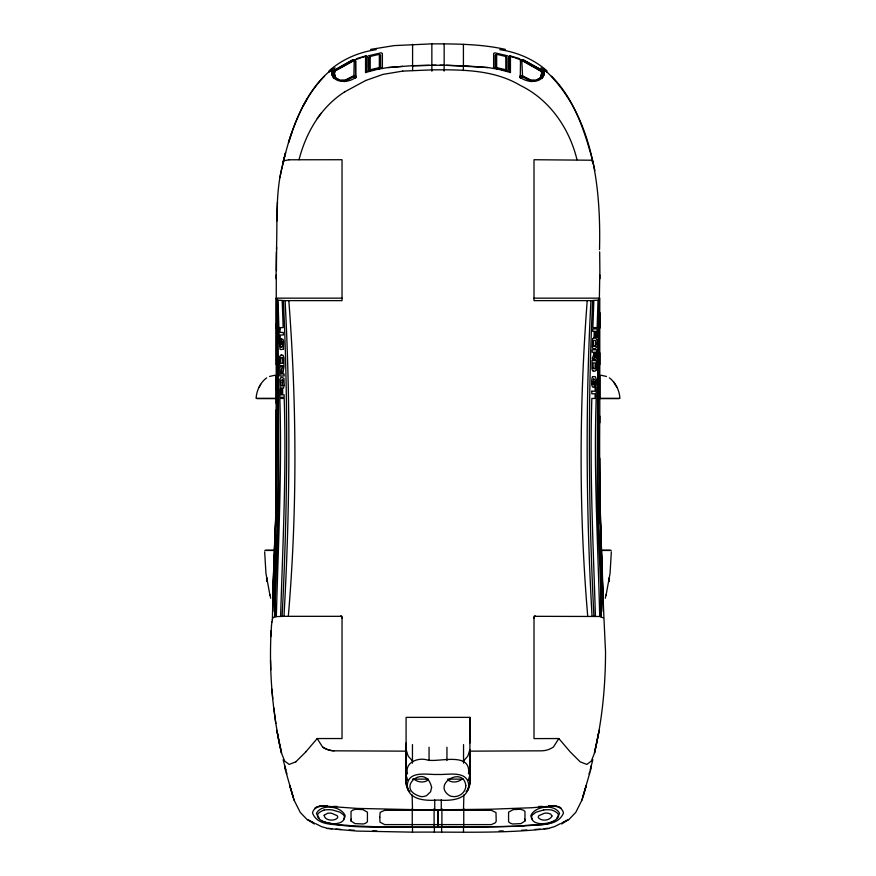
<?xml version="1.0" encoding="UTF-8"?>
<svg xmlns="http://www.w3.org/2000/svg" width="876" height="876" viewBox="0 0 876 876"><rect width="100%" height="100%" fill="white"/><g stroke="black" fill="none" stroke-linecap="round" stroke-linejoin="round"><path stroke-width="1.31" d="M276.203 364.679L276.279 274.856M276.203 458.192L275.71 515.657L274.385 549L275.327 534.163M276.203 389.59L276.258 298.158L342.034 298.158M276.258 298.158L277.44 300.107L278.294 353.083L278.798 483.07L278.371 519.271L275.086 604.243L275.327 616.627L280.594 616.463C282.871 543.81 286.463 471.189 284.207 398.449L279.827 398.449C282.039 471.189 278.305 543.821 276.323 616.485L272.907 617.471L271.878 622.015M355.755 77.975L355.733 61.002L354.309 59.94L352.634 60.017L333.373 70.89L332.541 74.263L333.34 77.701M380.6 68.558L380.6 54.914L379.341 54.301L370.198 56.458L368.938 57.663L368.938 70.058L380.6 67.31M549.055 828.466C503.777 833.853 458.017 831.718 412.508 832.156L412.508 827.36C382.341 825.86 350.663 829.933 321.503 821.13M366.453 68.12L366.442 56.13L365.566 55.944L365.555 72.489L377.917 69.171L388.035 67.529L412.629 65.656L435.93 65.24M412.508 808.953L412.508 809.621L434.737 809.862L491.108 809.205L532.039 807.727L554.267 805.887L559.03 806.687L561.428 808.373M412.585 66.653L412.596 44.556M431.879 65.273L431.879 71.12M431.857 65.01L431.857 43.855C456.44 43.855 481.296 44.019 505.397 49.395M412.508 827.36L434.376 827.415L434.376 832.2M434.737 809.194L434.737 809.862L434.737 799.766M441.263 809.435L441.263 799.766M444.121 71.12L444.132 65.131L487.965 67.529L498.083 69.171L510.445 72.489L510.434 55.944L509.558 56.13L509.558 68.12M463.382 70.54L463.382 65.656L487.965 67.594M463.415 44.61L463.415 66.653M409.913 791.586L408.183 789.692L406.092 782.728L406.092 717.367L469.908 717.367L469.908 782.728L467.817 789.692L466.087 791.586M469.908 750.349L470.27 783.396L468.2 789.944M493.626 68.514L493.626 53.48L494.885 52.801L507.708 55.834L508.967 57.115L508.967 69.237M495.4 54.914L495.4 67.31L507.073 70.058L507.073 57.663L505.813 56.458L496.659 54.301L495.4 54.914L495.4 68.558M496.659 69.149L496.659 54.301M505.813 70.069L505.813 56.458M508.967 57.115L508.967 71.284L493.626 67.66M599.797 416.133C598.921 494.743 601.692 573.342 605.535 651.678C605.491 683.083 602.743 714.619 596.151 745.356M599.797 398.449L599.797 376.012M603.137 617.799L599.721 616.485L534.01 616.321L534.01 738.599L558.833 738.545L570.309 751.991L580.175 761.824L586.843 764.43L591.311 761.08L594.563 753.01L599.206 730.365M280.857 382.462L281.054 380.151L282.554 379.932M548.584 805.57C553.993 805.843 562.37 806.38 563.487 813.048C557.158 828.159 535.992 823.604 522.808 825.805C485.983 827.765 449.092 826.856 412.246 827.053L412.246 808.625M434.102 827.075L434.102 808.614M441.898 808.614L441.898 827.075M463.754 808.625L463.754 827.053M520.245 77.975L520.508 60.794L521.811 59.809L523.366 59.875L542.463 70.638L543.219 73.912L542.156 78.49M603.203 611.393L601.352 546.679M276.378 476.883L275.655 526.268M288.478 142.558C297.172 115.599 309.14 87.469 331.829 69.39C329.584 83.669 348.67 83.987 356.368 76.792L354.692 78.139M599.721 616.485C597.947 543.81 593.665 471.2 596.217 398.449L591.837 398.449C589.581 471.189 593.172 543.81 595.45 616.463M596.479 353.094L596.337 358.645M599.753 274.856L598.516 353.072L598.253 483.081L598.691 519.271L601.473 584.412L601.33 616.671M264.661 551.847L265.954 573.353L269.918 595.089M273.805 567.736L274.538 549M272.721 604.67L275.787 519.271L276.236 376.012L276.203 403.332M595.691 342.231C596.523 339.034 592.22 340.195 593.468 342.866M599.622 319.565L599.71 312.841L599.578 314.046M283.824 160.724C275.075 189.249 277.55 220.018 276.477 249.583M280.594 616.463L282.105 616.386C287.525 511.223 288.314 405.796 283.408 300.577L277.44 300.107M599.009 300.019L597.75 353.083L597.246 483.081L597.673 519.271L600.629 584.412L600.706 616.627M593.435 344.049L593.676 346.173M276.915 220.949L277.473 202.214M282.105 616.386L283.977 616.343C289.945 511.234 290.646 405.796 285.094 300.632L283.408 300.577M596.49 353.05L596.567 349.732L592.187 349.732L592.11 352.196L593.238 352.196C595.516 355.579 590.106 358.689 593.151 359.587A2.212 0.909 -89.5 0 0 593.282 359.543L593.37 359.478M598.012 300.391L597.158 327.602L592.877 327.602L593.851 300.435L598.604 300.107M273.728 567.418L272.797 611.393M595.647 344.148L595.362 346.097M273.104 584.511L274.429 549.668M509.843 72.511L509.558 56.13L514.004 57.498M273.75 569.028L272.743 602.918L272.885 600.312M275.491 530.385L275.152 534.163M275.042 534.185L275.743 519.271M282.335 367.975L282.28 367.559A1.467 0.602 89.4 0 0 282.214 367.23L281.7 366.551A6.001 2.464 89.4 0 0 281.481 366.507L281.437 366.496A14.213 5.803 89.7 0 0 281.152 366.475L280.649 366.507A5.475 2.234 89.5 0 0 280.342 366.606L280.035 366.891M282.346 367.832L282.598 366.825M543.865 75.664L544.171 69.39C593.096 114.285 601.035 186.632 599.523 249.583M593.851 300.435L592.636 300.577C587.73 405.796 588.519 511.223 593.928 616.386M270.772 636.611L271.494 625.716M271.122 630.6C269.107 668.99 272.009 707.72 279.849 745.356M280.32 341.848L280.32 343.896M592.636 300.577L590.95 300.632C585.398 405.796 586.099 511.234 592.056 616.343M279.641 357.211L279.619 357.43A4.599 1.861 89.5 0 0 279.619 357.857L279.674 365.653L283.999 365.653L283.89 357.923A6.044 2.464 89.4 0 0 283.835 357.43L283.079 355.327A6.471 2.65 89.7 0 0 282.871 355.218L281.656 355.065M524.965 821.031L524.965 811.439L523.29 810.125L520.355 809.282L513.226 809.61L508.573 812.162L508.573 821.798L510.248 823.122L512.537 823.987L521.001 823.604L524.965 821.031L524.735 819.104M283.977 616.343L288.314 616.321C297.249 511.365 296.822 405.621 288.828 300.632M593.742 358.229L593.556 359.226M256.12 398.087C256.613 390.4 260.391 382.473 266.632 377.874M279.641 357.156L280.517 355.229A7.117 2.913 89.3 0 1 280.725 355.141L281.043 355.087A29.675 12.111 -90 0 1 281.382 355.076L281.59 355.065M587.216 300.632C579.222 405.621 578.784 511.365 587.73 616.321M351.035 821.031L351.035 811.439L352.71 810.125L355.645 809.282L362.774 809.61L367.427 812.162L367.427 821.798L365.752 823.122L363.463 823.987L354.999 823.604L351.035 821.031L351.265 819.104M271.45 625.716L271.932 622.015M468.485 773.88C471.627 750.568 436.96 763.259 426.612 759.788C417.6 757.379 404.471 762.646 407.526 773.88M606.082 595.089L610.057 573.353L611.338 551.847M608.7 581.828L609.444 577.591L608.743 581.62M279.378 339.932L279.269 340.72A6.132 2.475 88.5 0 0 279.236 341.333L280.09 349.283A5.19 2.124 88.6 0 0 280.298 349.415L280.561 349.502A9.669 3.953 88.5 0 0 280.78 349.546M279.904 177.664C287.306 141.518 298.092 103.269 324.503 76.19M280.769 358.032L280.725 363.244L282.839 363.244M599.009 731.132L594.443 753.196M592.603 338.99L592.307 347.257A1.807 0.745 -88.3 0 0 592.526 348.1C598.166 352.043 599.085 337.512 594.311 337.775M542.66 77.701L543.438 72.073L540.82 69.489L523.366 60.017L520.53 60.258L520.267 61.002M595.111 749.878L595.888 746.56M591.355 765.449L590.829 767.475M605.305 598.22L606.225 594.53M594.454 752.517L594.859 750.984M590.796 767.617L592.855 759.711M591.3 767.573L581.949 800.073L575.751 812.413L568.842 819.607L561.932 823.024L567.944 819.859L561.625 824.009M590.106 770.157L590.621 768.241M589.077 773.979L589.592 772.085M279.378 339.921L280.211 339.001M282.718 163.122L285.587 152.687L282.893 163.111M272.359 619.595L272.764 604.67M596.315 358.711L595.549 359.675M582.967 796.678L586.285 785.411L581.949 800.073M283.463 348.823L283.583 341.958A8.311 3.362 88.3 0 0 283.485 340.983L283.047 339.395L281.623 338.957M592.691 338.727L594.202 337.786M280.791 357.955L281.557 357.485A20.203 8.245 90 0 1 281.831 357.485A13.436 5.486 89.9 0 1 282.061 357.496L282.346 357.55M469.908 749.615L467.817 756.108L463.492 761.058M468.233 780.407L469.908 775.216M288.576 142.481L291.752 132.747M596.074 370.11L596.304 368.73A4.303 1.763 -89.4 0 0 596.326 368.347L596.414 360.551L592.023 360.551L591.946 368.281A5.661 2.792 -89.4 0 0 591.979 368.774A5.136 2.102 -89.4 0 0 592.023 369.398L592.866 370.953A7.709 3.165 -89.5 0 0 593.162 371.052L593.26 371.074M540.711 70.189L522.589 60.564L521.822 61.145L522.556 76.3L530.922 80.373L535.816 80.428L540.262 77.997L541.554 73.628L541.412 71.033L541.795 73.431L540.492 77.833L536.002 80.307L530.987 80.263L521.888 75.544M596.03 370.22L595.417 370.942A8.037 3.296 -89.1 0 1 594.979 371.085L594.892 371.106A30.89 12.669 -88.9 0 1 594.454 371.139L593.687 371.128A22.458 9.209 -89.2 0 1 593.37 371.095L593.359 371.095M558.833 738.545L553.446 746.998A21.232 21.232 0 0 1 541.905 750.82L470.27 751.159M280.002 366.935L279.948 367.033A2.004 0.821 89.4 0 0 279.794 367.493L279.772 367.613A1.347 0.558 89.4 0 0 279.718 367.953L279.772 375.979L284.109 376.001L284.087 374.008L282.981 374.008L283.474 369.004M522.063 61.484L522.72 60.937M259.23 387.126L260.709 384.389M533.802 618.117L535.094 615.708M303.052 106.16L307.52 98.2M595.001 384.728L595.198 381.202A13.206 5.431 -89.9 0 0 595.165 380.534L594.322 379.089A30.353 12.45 89.9 0 0 594.005 379.089L593.534 379.111M352.634 60.97L335.311 70.606L334.446 73.628L335.738 77.997L340.184 80.428L345.078 80.373L352.886 76.661L353.882 75.883L354.178 61.145L353.411 60.564L335.289 70.189M344.728 91.849C320.747 107.047 305.943 132.802 299.023 159.728M343.808 819.005L345.21 815.841C341.52 805.931 321.043 803.544 316.411 813.465L319.203 818.206M317.178 118.49L321.229 113.19M305.691 751.991L317.2 738.545L342.034 738.545L342.034 616.321L288.314 616.321M355.755 75.555L344.52 81.61M295.825 761.824L305.735 751.991M354.112 75.544L345.013 80.263L339.998 80.307L335.508 77.833L334.205 73.431L334.741 71.427M556.797 818.206L559.589 813.465C554.957 803.544 534.48 805.931 530.79 815.841L532.192 819.005M594.935 368.533L595.286 362.96L593.107 362.96L593.074 367.373A3.559 1.456 -89.4 0 0 593.085 367.745L593.096 367.843M329.08 70.803C342.231 59.261 358.963 52.089 376.253 49.669M462.353 778.808C458.531 782.377 452.147 783.21 447.866 780.001M594.892 368.577L594.782 368.632A5.497 2.256 -89 0 1 594.552 368.686L594.344 368.719A20.695 8.486 -89.4 0 1 594.048 368.719L593.37 368.566M329.08 72.106L335.059 67.824M314.572 808.373L316.97 806.687L321.733 805.887L357.069 808.406L412.508 809.621L412.114 794.926M282.729 366.683L284.01 366.573L283.605 368.993M333.931 71.602L354.353 60.367M428.134 780.001C423.853 783.21 417.469 782.377 413.658 778.808M595.231 346.195L593.742 346.217M344.695 91.849L365.675 80.515M463.886 794.926L463.492 809.621L463.492 808.953M352.897 77.208L355.525 75.303L355.492 60.794L354.189 59.809L352.634 59.875L333.537 70.638L332.781 73.912L333.844 78.49M560.432 823.604L554.563 826.615L549.438 828.083M283.78 160.724L289.168 159.782M365.631 80.515L382.976 74.394L402.752 71.098M554.497 821.13L549.044 823.385L542.562 824.579L518.931 826.298L434.376 827.415M382.385 67.66L367.033 71.284L367.033 57.115L368.292 55.834L381.126 52.801L382.385 53.48L382.385 68.514M295.858 761.824L289.157 764.43L284.689 761.08L281.437 753.01L279.006 742.322M360.89 57.849L355.842 59.59L356.499 58.659L365.566 55.944M595.034 357.244L595.406 352.196L594.333 352.196L594.311 356.893M269.567 376.45L275.064 375.213M362.007 57.498L366.442 56.13L366.157 72.511M593.413 379.122L592.833 383.973M324.021 810.103C302.943 817.834 338.892 830.634 344.235 818.961A17.038 7.61 3.3 0 0 343.348 814.713L340.019 812.216L332.289 809.95A12.417 5.3 4.7 0 0 324.01 810.081M592.964 376.691L592.723 376.757A4.457 1.829 -89.8 0 0 592.526 376.855L592.461 376.899A2.08 0.854 -89.7 0 0 592.253 377.14L591.738 380.206A31.054 15.79 -89.8 0 0 591.672 381.476L591.76 384.4M319.839 805.975L326.978 805.876M370.603 49.395L394.134 45.607L431.857 43.855M595.461 359.686L595.154 359.729A20.904 8.541 -89.3 0 1 594.738 359.718L593.939 359.204M543.711 809.95L535.981 812.216L532.641 814.713A17.038 7.61 -3.2 0 0 531.765 818.961C537.108 830.645 573.057 817.834 551.979 810.103A12.417 5.267 -4.7 0 0 543.711 809.961M280.254 338.99L280.659 341.41M593.019 376.68L594.246 376.625A37.865 15.538 -89.6 0 1 594.705 376.625L595.143 376.713A6.778 2.781 -89.9 0 1 595.362 376.79L596.249 379.199M544.073 828.74L548.091 828.247M388.035 67.594L402.719 66.346M599.753 323.594L599.71 312.841L599.71 328.434M365.555 72.489L366.464 72.401M594.881 357.266L594.903 357.266A7.293 2.978 -89.9 0 1 594.705 357.255L594.497 357.2M549.022 805.876L556.161 805.975M594.804 384.794C593.096 388.298 596.578 387.52 596.206 385.276A6.679 2.705 -89.8 0 0 596.227 384.663L596.304 382.987A36.595 14.881 -89.9 0 0 596.348 381.629L596.271 379.691M534.765 829.506L540.076 829.112M402.719 71.098L431.912 69.872M327.416 805.57C322.007 805.843 313.63 806.38 312.513 813.048C318.097 827.283 337.632 823.823 350.017 825.63C370.734 826.813 391.495 827.119 412.246 827.053M521.581 830.251L526.848 829.977M412.629 65.82L429.404 65.328M276.301 324.054L276.367 327.799M281.667 347.115L282.63 346.589L282.554 342.231M538.598 806.5L542.54 806.38M289.135 159.782L342.034 159.728L342.034 300.632L285.094 300.632M499.21 830.985L503.251 830.897M433.226 65.262L442.774 65.262M599.699 324.054L599.633 327.799M281.514 347.115L280.506 346.71L280.32 344.016M276.4 328.434L276.214 327.569M601.462 549L600.159 508.496L599.797 458.192M577.01 159.728C569.444 128.597 549.821 99.689 520.377 85.465C493.801 69.543 461.871 69.62 431.879 69.872L431.879 70.584M534.01 298.158L599.775 298.158L599.797 364.679M590.95 300.632L534.01 300.632L534.01 159.728L591.169 160.22L593.052 162.213L594.87 170.568M256.285 398.405L276.542 398.405M599.458 398.405L619.715 398.405M256.931 398.558L276.378 398.558M599.622 398.558L619.069 398.558M265.647 550.248L274.582 550.248M601.418 550.248L610.353 550.248M264.804 550.457L274.298 550.457M601.713 550.457L611.196 550.457M405.774 751.159L334.095 750.82A21.232 21.232 0 0 1 322.554 746.998L317.167 738.545M412.454 779.136L428.342 779.136M447.658 779.136L463.546 779.136M412.508 832.156L357.069 831.083L326.945 828.466M440.07 65.24L444.132 65.262M600.509 530.385L600.925 534.174M600.673 534.163L600.947 535.094M593.107 163.111L593.282 163.122C584.916 132.123 574.831 99.393 551.497 76.19M372.749 830.897L376.79 830.985M446.596 65.328L463.382 65.82M281.557 338.957L281.163 344.542L282.028 344.542L282.028 341.333M281.295 349.579L283.255 349.206A1.861 0.756 88.4 0 0 283.463 348.823M333.46 806.38L337.402 806.5M521.319 78.139L519.632 76.792C527.33 83.987 546.416 83.669 544.171 69.39M349.152 829.977L354.419 830.251M335.924 829.112L341.235 829.506M509.536 72.401L510.445 72.489M327.909 828.247L331.927 828.74M600.936 375.213L606.433 376.45M499.747 49.669C517.037 52.089 533.769 59.261 546.931 70.803M326.562 828.083L321.437 826.615L315.568 823.604M510.434 55.944L519.512 58.659L520.169 59.59L515.11 57.849M282.247 341.355L282.532 341.947M353.28 60.937L353.937 61.484M531.48 81.61L520.245 75.555M521.658 60.367L542.069 71.602M523.103 77.208L520.475 75.303M523.366 60.97L541.259 71.427M314.375 824.009L308.056 819.859L314.068 823.024L307.158 819.607L300.249 812.413L294.051 800.073L289.715 785.411L294.051 800.073M282.685 379.976L282.532 385.933A11.388 4.676 89.3 0 1 282.225 385.977L282.225 385.977A27.693 11.366 89.8 0 1 281.743 385.966L280.966 385.473L280.857 382.626M609.367 377.874C615.609 382.473 619.387 390.4 619.88 398.087M540.952 67.824L546.931 72.106M282.477 357.616L282.871 363.244M593.304 368.511L593.107 367.964M412.508 761.058L408.183 756.108L406.092 749.615M613.452 381.651L616.77 387.126M340.906 615.708L342.198 618.117M281.743 369.146L281.897 374.008L280.835 374.008L281.24 368.938A7.041 2.891 90 0 1 281.415 368.938M406.092 775.216L407.767 780.407M407.8 789.944L405.73 783.396L406.092 742.968M293.033 796.678L284.7 767.573M593.873 359.029L593.764 358.404M286.408 772.085L286.923 773.979M285.171 767.475L284.645 765.449M283.145 759.711L285.204 767.617M276.794 730.365L281.557 753.196M281.141 750.984L281.546 752.517M269.786 594.53L270.706 598.22M280.101 746.56L280.889 749.878M276.991 731.132L279.05 742.322M267.3 581.828L266.556 577.591L267.257 581.62M275.82 723.488L273.805 707.841M592.855 384.279L593.446 384.871L593.446 381.662L594.333 381.662C596.819 385.637 592.713 390.028 591.826 385.232A7.501 3.8 -89.9 0 1 591.771 384.422M271.867 689.149L272.754 698.73M603.115 600.312L603.257 602.918L602.25 569.028M600.257 519.271L600.958 534.185M600.794 535.083L601.243 544.368M331.829 69.39L332.135 75.664M601.473 550.019L602.195 567.736M282.192 300.435L283.167 327.602L278.886 327.602L278.031 300.391M600.268 523.87L599.622 476.883M274.714 616.671L274.571 584.412L277.342 519.271L277.791 483.07L277.035 300.008M270.531 660.449L270.761 669.757M412.629 65.656L412.618 70.54M599.797 352.853L599.797 422.823M469.908 717.367L469.908 742.968M463.546 744.6L463.546 763.193M463.492 827.36L463.492 832.156M463.415 44.38L463.415 45.026M446.946 747.261L446.946 760.543M444.154 43.855L444.154 65.01M441.624 827.415L441.624 832.2M441.263 809.194L441.263 809.862M429.054 747.261L429.054 760.543M412.596 44.38L412.596 45.026M412.454 744.6L412.454 763.193M379.341 54.301L379.341 69.149M370.198 56.458L370.198 70.069M368.938 57.663L368.938 69.938M276.203 409.782L276.203 483.081M596.074 342.823A50.666 20.86 -88.5 0 1 596.041 344.169M593.61 344.049A47.6 19.228 -88.4 0 1 593.643 342.877M599.666 251.872A67.386 1.062 88.9 0 1 599.885 278.765M276.115 278.743A67.386 1.062 -88.9 0 1 276.334 251.85M276.422 270.651A67.386 0.854 -89 0 1 276.663 247.207M334.139 750.82A21.232 21.232 0 0 1 322.587 746.998M379.79 817.286L379.976 822.137L384.63 824.601L491.37 824.601L495.192 822.871L496.199 821.436L495.991 812.545L491.37 810.344L384.63 810.344L380.151 812.315L379.79 817.286M438 810.169L438 827.075L438 810.169M591.793 391.211L591.782 393.784L595.089 393.784L595.089 397.354L596.206 397.354L596.227 387.641L595.111 387.641L595.1 391.211L591.793 391.211M284.174 385.462L283.419 388.221L280.101 387.75L279.794 379.352L280.977 377.49A24.145 9.91 89.8 0 1 281.546 377.425L283.933 378.355L284.174 385.462M594.224 331.358L594.07 337.074L595.067 337.074L595.209 331.358L596.03 331.358L595.877 337.38L596.895 337.38L597.114 328.894L592.789 328.894L592.713 331.358L594.224 331.358M465.824 785.673C465.846 791.466 460.732 796.218 455.104 796.58A8.344 5.672 -4.6 0 1 449.355 795.539C431.737 783.867 463.612 765.701 465.824 785.673M468.726 785.367C468.025 800.554 449.103 800.938 438 800.029C426.897 800.938 407.975 800.554 407.274 785.367C408.293 769.796 428.046 775.107 438 774.439C447.954 775.107 467.707 769.796 468.726 785.367M431.616 787.447L430.576 791.784L426.656 795.539A8.344 5.694 4.7 0 1 420.896 796.58C393.204 788.882 425.966 761.616 431.616 787.447M551.979 815.972C550.084 820.702 541.686 821.535 538.444 817.79A8.53 3.8 -3.9 0 1 538.893 815.665L544.423 813.235A6.176 2.694 -4.7 0 1 548.551 813.333L550.675 814.089L551.979 815.972M324.175 815.271C324.569 820.713 334.468 821.633 337.556 817.79A8.53 3.8 3.9 0 0 337.107 815.665L331.577 813.235A6.176 2.694 4.7 0 0 327.449 813.333L324.175 815.271M280.002 328.85L278.918 328.85L279.17 338.563L280.243 338.563L280.156 334.993L283.342 334.993L283.266 332.42L280.09 332.42L280.002 328.85M280.824 388.824L279.805 388.824L279.827 397.31L284.163 397.31L284.163 394.846L282.652 394.846L282.641 389.119L281.645 389.119L281.667 394.846L280.835 394.846L280.824 388.824M285.894 770.157L285.379 768.241L285.883 770.157"/></g></svg>
